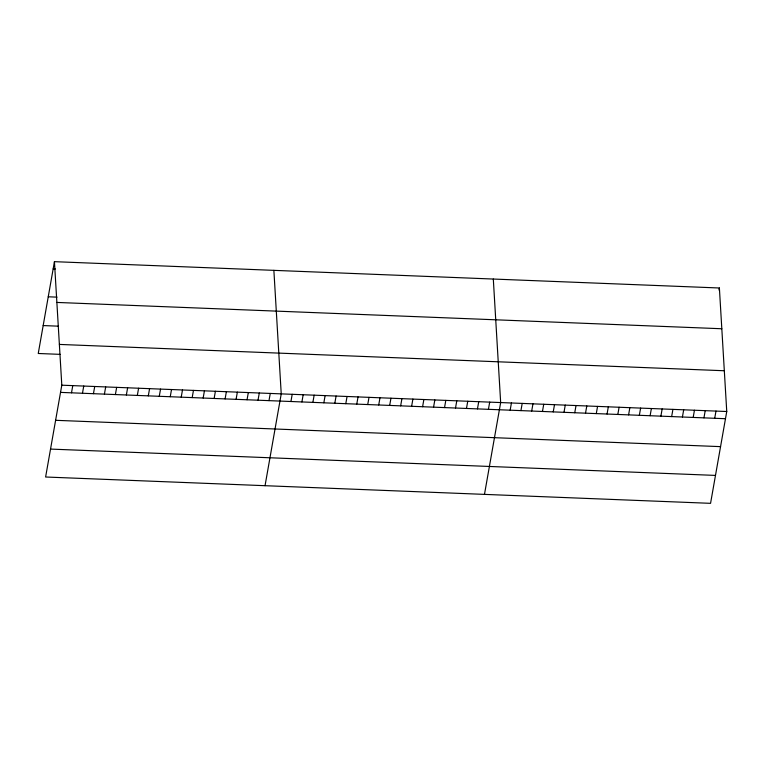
<?xml version="1.0" encoding="UTF-8"?>
<svg xmlns="http://www.w3.org/2000/svg" width="765" height="765" viewBox="0 0 765 765"><rect width="100%" height="100%" fill="white"/><g stroke="black" fill="none" stroke-linecap="round" stroke-linejoin="round"><path stroke-width="1.15" d="M54.439 261.668L61.802 385.187L45.613 477.006L710.561 503.332L726.75 411.513L719.387 287.994L54.439 261.668L38.25 353.487L60.196 354.358M71.499 392.818L72.771 385.617M82.477 393.258L83.739 386.057M93.445 393.688L94.717 386.488M104.413 394.128L105.685 386.927M115.391 394.558L116.663 387.358M126.359 394.989L127.631 387.788M137.327 395.428L138.599 388.228M148.305 395.859L149.577 388.658M159.273 396.299L160.545 389.098M170.251 396.729L171.513 389.528M181.219 397.169L182.491 389.959M192.187 397.599L193.459 390.399M203.165 398.03L204.427 390.829M214.133 398.469L215.405 391.269M225.101 398.9L226.373 391.699M236.079 399.34L237.351 392.139M247.047 399.77L248.319 392.569M258.015 400.2L259.287 393M268.993 400.64L270.265 393.44M265.044 485.699L281.233 393.87L273.87 270.351M290.939 401.51L292.201 394.31M301.907 401.941L303.179 394.74M312.875 402.38L314.147 395.18M323.853 402.811L325.115 395.61M334.821 403.241L336.093 396.041M345.79 403.681L347.061 396.48M356.767 404.111L358.039 396.911M367.736 404.551L369.007 397.351M378.713 404.981L379.976 397.781M389.681 405.412L390.953 398.211M400.65 405.852L401.921 398.651M411.627 406.282L412.89 399.081M422.596 406.722L423.867 399.521M433.564 407.152L434.836 399.952M444.542 407.592L445.804 400.391M455.51 408.022L456.782 400.822M466.478 408.453L467.75 401.252M477.456 408.893L478.727 401.692M488.424 409.323L489.696 402.122M484.475 494.381L500.664 402.562L493.31 279.043M510.159 410.183L511.431 402.983M520.927 410.614L522.199 403.413M531.694 411.034L532.966 403.834M542.462 411.465L543.733 404.264M553.229 411.886L554.501 404.685M563.996 412.316L565.259 405.115M574.754 412.746L576.026 405.546M585.521 413.167L586.793 405.966M596.289 413.597L597.561 406.397M607.056 414.018L608.328 406.817M617.824 414.448L619.095 407.248M628.591 414.869L629.853 407.668M639.349 415.299L640.621 408.099M650.116 415.73L651.388 408.529M660.884 416.15L662.155 408.95M671.651 416.581L672.923 409.38M682.418 417.002L683.69 409.801M693.186 417.432L694.448 410.231M719.033 290.05L719.387 287.994M703.953 417.853L705.215 410.652M714.711 418.283L715.983 411.082M53.168 268.869L55.367 268.955M48.243 296.791L57.021 297.145M56.868 302.433L721.816 328.749M43.175 325.565L58.532 326.177M59.374 344.422L724.321 370.748M61.802 385.187L726.75 411.513M60.531 392.388L725.478 418.713M55.606 420.31L720.553 446.636M50.528 449.084L715.485 475.409"/></g></svg>
